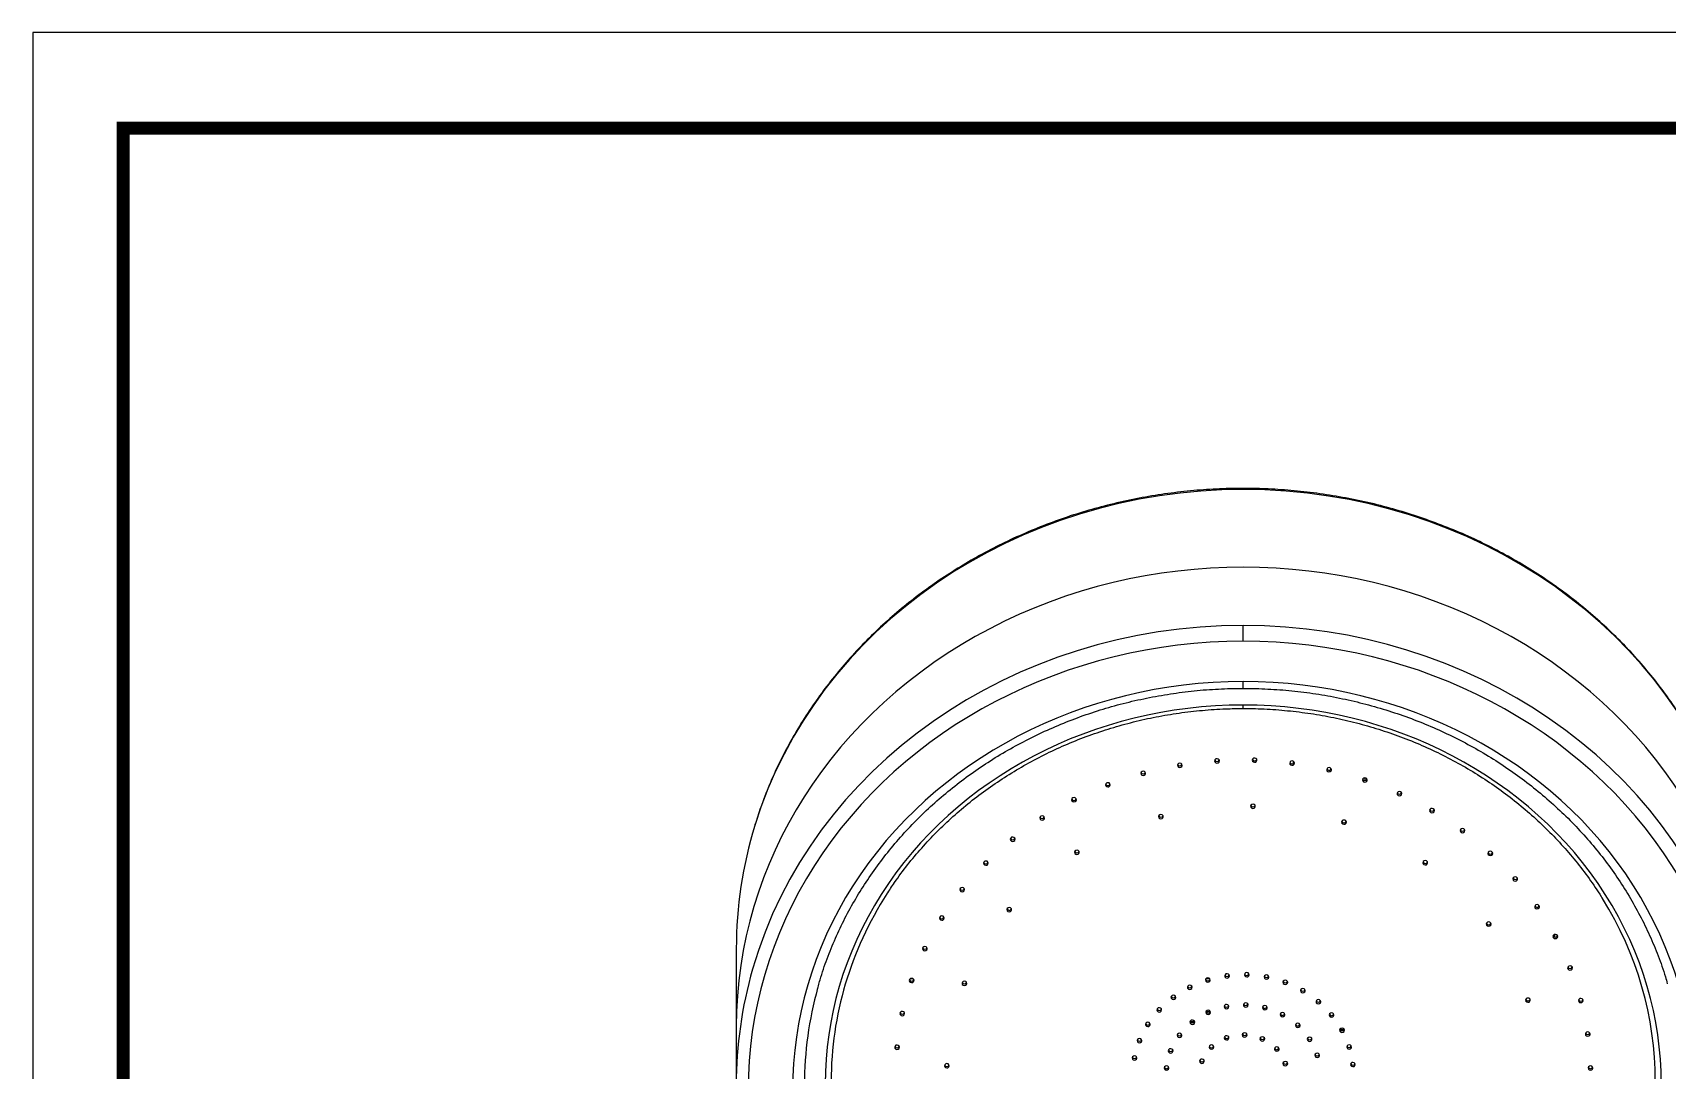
# Model space of a CAD drawing. Extents: x 0 to 474, y 0 to 347.
# Drawn here: x 0 to 137.8, y 259.7 to 347.3 of the extents above; entities that cross this region are included whole.
import ezdxf

# ---------------------------------------------------------------- set-up
doc = ezdxf.new("R2010")
doc.units = 0
doc.header["$LTSCALE"] = 10
doc.header["$MEASUREMENT"] = 0
doc.layers.get('0').update_dxf_attribs({"linetype": 'CONTINUOUS'})

msp = doc.modelspace()

# ---------------------------------------------------------------- linework, layer by layer
at = {"lineweight": -3, "ltscale": 0.4}
for p, q in [((102.08, 308.8), (102.08, 308.71)), ((102.08, 295.9), (102.08, 297.23)), ((102.08, 291.93), (102.08, 292.5)), ((102.08, 290.23), (102.08, 290.52)), ((96.93, 285.43), (96.93, 285.45)), ((100.07, 285.81), (100.07, 285.82)), ((103.24, 285.87), (103.24, 285.88)), ((106.33, 285.6), (106.33, 285.77)), ((106.4, 285.62), (106.4, 285.63)), ((93.84, 284.76), (93.84, 284.77)), ((109.52, 285.06), (109.52, 285.07)), ((112.33, 284.38), (112.33, 284.15)), ((112.54, 284.2), (112.54, 284.21)), ((90.63, 283.74), (90.69, 283.74)), ((90.86, 283.78), (90.86, 283.79)), ((115.45, 283.04), (115.45, 283.06)), ((88.01, 282.52), (88.01, 282.53)), ((103.1, 281.97), (103.1, 281.98)), ((118.2, 281.61), (118.2, 281.63)), ((85.32, 280.99), (85.32, 281)), ((95.34, 281.09), (95.34, 281.11)), ((110.78, 280.63), (110.78, 280.64)), ((120.77, 279.92), (120.77, 279.94)), ((82.84, 279.2), (82.84, 279.21)), ((80.58, 277.18), (80.58, 277.19)), ((88.26, 278.09), (88.26, 278.1)), ((117.63, 277.21), (117.63, 277.22)), ((123.12, 277.99), (123.12, 278)), ((125.22, 275.84), (125.22, 275.85)), ((78.58, 274.95), (78.58, 274.96)), ((82.55, 273.24), (82.55, 273.25)), ((127.06, 273.49), (127.06, 273.51)), ((76.86, 272.53), (76.86, 272.55)), ((122.98, 272.03), (122.98, 272.04)), ((128.23, 271.08), (128.33, 271.08)), ((128.33, 271.16), (128.33, 270.95)), ((128.6, 270.98), (128.6, 270.99)), ((59.33, 269.96), (59.33, 263.41)), ((75.43, 269.97), (75.43, 269.98)), ((74.24, 267.42), (74, 267.42)), ((99.26, 267.42), (98.93, 267.42)), ((100.92, 267.66), (100.92, 267.68)), ((102.58, 267.75), (102.58, 267.76)), ((104.24, 267.57), (104.24, 267.58)), ((129.84, 268.33), (129.84, 268.35)), ((74.32, 267.27), (74.32, 267.28)), ((78.77, 267.04), (78.77, 267.05)), ((97.77, 266.7), (97.77, 266.71)), ((99.3, 267.31), (99.3, 267.32)), ((105.83, 267.12), (105.83, 267.13)), ((107.31, 266.41), (107.31, 266.43)), ((95.2, 264.8), (95.2, 264.81)), ((96.39, 265.85), (96.39, 265.87)), ((100.87, 265.08), (100.87, 265.09)), ((102.49, 265.21), (102.49, 265.23)), ((104.1, 264.98), (104.1, 264.99)), ((108.62, 265.49), (108.62, 265.5)), ((126.29, 265.61), (126.29, 265.62)), ((130.75, 265.58), (130.75, 265.59)), ((59.33, 263.41), (59.33, 258.49)), ((73.53, 264.49), (73.53, 264.5)), ((94.24, 263.56), (94.24, 263.58)), ((97.96, 263.8), (97.61, 263.8)), ((97.99, 263.75), (97.99, 263.76)), ((99.32, 264.64), (98.95, 264.64)), ((99.33, 264.58), (99.33, 264.59)), ((105.59, 264.39), (105.59, 264.4)), ((106.88, 263.48), (106.88, 263.5)), ((109.73, 264.36), (109.73, 264.37)), ((93.53, 262.19), (93.53, 262.21)), ((96.91, 262.65), (96.91, 262.66)), ((100.88, 262.43), (100.88, 262.44)), ((102.4, 262.68), (102.4, 262.69)), ((103.89, 262.34), (103.89, 262.35)), ((107.88, 262.32), (107.88, 262.33)), ((110.33, 263.04), (110.33, 263.24)), ((110.33, 263.15), (110.58, 263.15)), ((110.52, 263.06), (110.33, 263.06)), ((110.58, 263.15), (110.58, 263.11)), ((110.61, 263.07), (110.61, 263.08)), ((131.33, 262.75), (131.33, 262.77)), ((73.09, 261.64), (73.09, 261.65)), ((93.11, 260.73), (93.11, 260.75)), ((96.16, 261.33), (96.16, 261.34)), ((99.61, 261.65), (99.61, 261.66)), ((105.11, 261.49), (105.11, 261.5)), ((108.52, 260.96), (108.52, 260.97)), ((111.21, 261.66), (111.21, 261.68)), ((77.29, 260.08), (77.29, 260.09)), ((95.81, 259.89), (95.81, 259.9)), ((98.8, 260.47), (98.8, 260.48)), ((105.83, 260.26), (105.83, 260.27)), ((111.53, 260.18), (111.53, 260.19)), ((131.57, 259.89), (131.57, 259.9))]:
    msp.add_line(p, q, dxfattribs=at)
at = {"ltscale": 0.5}
msp.add_lwpolyline([(0, 0), (473.93, 0), (473.93, 347.26), (0, 347.26)], close=True, dxfattribs=at)
at = {"color": 5, "linetype": 'ByBlock', "lineweight": 200, "const_width": 1.09}
msp.add_lwpolyline([(7.62, 14.87), (466.26, 14.87), (466.26, 339.19), (7.62, 339.19)], close=True, dxfattribs=at)
at = {"lineweight": -3, "ltscale": 0.4}
for centre, major_axis, start_param, end_param in [((102.08, 269.96), (42.75, 0), 1.570796, 2.869845), ((102.08, 269.96), (42.75, 0), 0.250935, 1.570796), ((102.08, 263.41), (42.75, 0), 0, 3.141593), ((102.08, 263.41), (42.75, 0), 0, 3.141593), ((102.08, 258.49), (-42.75, 0), 4.712389, 6.029109), ((102.08, 258.49), (-42.75, 0), 3.412899, 4.712389), ((102.08, 258.06), (41.75, 0), 1.570796, 4.712389), ((102.08, 258.06), (41.75, 0), 4.712389, 7.853982), ((102.08, 258.06), (-38, 0), 4.712389, 7.853982), ((102.08, 258.06), (-38, 0), 1.570796, 4.712389), ((102.08, 258.57), (-35.25, 0), 4.712389, 7.853982), ((102.08, 258.57), (-35.25, 0), 1.570796, 4.712389), ((96.73, 285.44), (-0.2, 0), 6.250116, 9.391709), ((96.73, 285.44), (-0.2, 0), 3.108523, 6.250116), ((96.73, 285.57), (-0.2, 0), 0.357321, 2.784299), ((99.87, 285.81), (-0.2, 0), 3.108523, 6.250116), ((99.87, 285.81), (-0.2, 0), 6.250116, 9.391709), ((99.87, 285.94), (-0.2, 0), 0.357321, 2.784299), ((103.04, 285.87), (-0.2, 0), 3.108523, 6.250116), ((103.04, 285.87), (-0.2, 0), 6.250116, 9.391709), ((103.04, 286), (-0.2, 0), 0.357321, 2.784299), ((106.2, 285.62), (-0.2, 0), 3.108523, 6.250116), ((106.2, 285.62), (-0.2, 0), 6.250116, 9.391709), ((106.2, 285.75), (-0.2, 0), 0.357321, 2.784299), ((90.66, 283.79), (-0.2, 0), 3.108523, 6.250116), ((93.64, 284.76), (-0.2, 0), 3.108523, 6.250116), ((93.64, 284.76), (-0.2, 0), 6.250116, 9.391709), ((93.64, 284.89), (-0.2, 0), 0.357321, 2.784299), ((109.32, 285.06), (-0.2, 0), 6.250116, 9.391709), ((109.32, 285.06), (-0.2, 0), 3.108523, 6.250116), ((109.32, 285.19), (-0.2, 0), 0.357321, 2.784299), ((112.34, 284.2), (-0.2, 0), 3.108523, 6.250116), ((112.34, 284.2), (-0.2, 0), 6.250116, 9.391709), ((112.34, 284.33), (-0.2, 0), 0.357321, 2.784299), ((87.81, 282.53), (-0.2, 0), 3.108523, 6.250116), ((87.81, 282.65), (-0.2, 0), 0.357321, 2.784299), ((90.66, 283.79), (-0.2, 0), 6.250116, 9.391709), ((90.66, 283.91), (-0.2, 0), 0.357321, 2.784299), ((115.25, 283.05), (-0.2, 0), 3.108523, 6.250116), ((115.25, 283.05), (-0.2, 0), 6.250116, 9.391709), ((115.25, 283.18), (-0.2, 0), 0.357321, 2.784299), ((87.81, 282.53), (-0.2, 0), 6.250116, 9.391709), ((95.14, 281.1), (-0.2, 0), 3.108523, 6.250116), ((102.9, 281.98), (-0.2, 0), 3.108523, 6.250116), ((102.9, 281.98), (-0.2, 0), 6.250116, 9.391709), ((102.9, 282.1), (-0.2, 0), 0.357321, 2.784299), ((118, 281.62), (-0.2, 0), 3.108523, 6.250116), ((118, 281.62), (-0.2, 0), 6.250116, 9.391709), ((118, 281.75), (-0.2, 0), 0.357321, 2.784299), ((102.08, 269.96), (42.75, 0), 2.869845, 3.141593), ((85.12, 280.99), (-0.2, 0), 6.250116, 9.391709), ((85.12, 280.99), (-0.2, 0), 3.108523, 6.250116), ((85.12, 281.12), (-0.2, 0), 0.357321, 2.784299), ((95.14, 281.1), (-0.2, 0), 6.250116, 9.391709), ((95.14, 281.23), (-0.2, 0), 0.357321, 2.784299), ((110.58, 280.64), (-0.2, 0), 3.108523, 6.250116), ((110.58, 280.64), (-0.2, 0), 6.250116, 9.391709), ((110.58, 280.76), (-0.2, 0), 0.357321, 2.784299), ((120.57, 279.93), (-0.2, 0), 3.108523, 6.250116), ((120.57, 279.93), (-0.2, 0), 6.250116, 9.391709), ((120.57, 280.06), (-0.2, 0), 0.357321, 2.784299), ((82.64, 279.2), (-0.2, 0), 3.108523, 6.250116), ((82.64, 279.2), (-0.2, 0), 6.250116, 9.391709), ((82.64, 279.33), (-0.2, 0), 0.357321, 2.784299), ((80.38, 277.18), (-0.2, 0), 3.108523, 6.250116), ((80.38, 277.18), (-0.2, 0), 6.250116, 9.391709), ((80.38, 277.31), (-0.2, 0), 0.357321, 2.784299), ((88.06, 278.09), (-0.2, 0), 3.108523, 6.250116), ((88.06, 278.09), (-0.2, 0), 6.250116, 9.391709), ((88.06, 278.22), (-0.2, 0), 0.357321, 2.784299), ((117.43, 277.21), (-0.2, 0), 3.108523, 6.250116), ((117.43, 277.21), (-0.2, 0), 6.250116, 9.391709), ((117.43, 277.34), (-0.2, 0), 0.357321, 2.784299), ((122.92, 278), (-0.2, 0), 3.108523, 6.250116), ((122.92, 278), (-0.2, 0), 6.250116, 9.391709), ((122.92, 278.12), (-0.2, 0), 0.357321, 2.784299), ((125.02, 275.84), (-0.2, 0), 3.108523, 6.250116), ((125.02, 275.84), (-0.2, 0), 6.250116, 9.391709), ((125.02, 275.97), (-0.2, 0), 0.357321, 2.784299), ((102.08, 258.78), (34.75, 0), 2.61518, 3.141593), ((78.38, 274.95), (-0.2, 0), 3.108523, 6.250116), ((78.38, 274.95), (-0.2, 0), 6.250116, 9.391709), ((78.38, 275.08), (-0.2, 0), 0.357321, 2.784299), ((82.35, 273.25), (-0.2, 0), 6.250116, 9.391709), ((82.35, 273.25), (-0.2, 0), 3.108523, 6.250116), ((82.35, 273.38), (-0.2, 0), 0.357321, 2.784299), ((126.86, 273.5), (-0.2, 0), 3.108523, 6.250116), ((126.86, 273.5), (-0.2, 0), 6.250116, 9.391709), ((126.86, 273.63), (-0.2, 0), 0.357321, 2.784299), ((102.08, 258.78), (34.75, 0), 0, 0.511613), ((76.66, 272.54), (-0.2, 0), 6.250116, 9.391709), ((76.66, 272.54), (-0.2, 0), 3.108523, 6.250116), ((76.66, 272.67), (-0.2, 0), 0.357321, 2.784299), ((122.78, 272.04), (-0.2, 0), 6.250116, 9.391709), ((122.78, 272.04), (-0.2, 0), 3.108523, 6.250116), ((122.78, 272.16), (-0.2, 0), 0.357321, 2.784299), ((128.4, 270.99), (-0.2, 0), 3.108523, 6.250116), ((128.4, 270.99), (-0.2, 0), 6.250116, 9.391709), ((128.4, 271.11), (-0.2, 0), 0.357321, 2.784299), ((75.23, 269.97), (-0.2, 0), 3.108523, 6.250116), ((75.23, 269.97), (-0.2, 0), 6.250116, 9.391709), ((75.23, 270.1), (-0.2, 0), 0.357321, 2.784299), ((102.08, 258.49), (-42.75, 0), 6.029109, 6.283185), ((74.12, 267.28), (-0.2, 0), 3.108523, 6.250116), ((99.1, 267.32), (-0.2, 0), 3.108523, 6.250116), ((100.72, 267.67), (-0.2, 0), 6.250116, 9.391709), ((100.72, 267.67), (-0.2, 0), 3.108523, 6.250116), ((100.72, 267.8), (-0.2, 0), 0.357321, 2.784299), ((102.38, 267.76), (-0.2, 0), 3.108523, 6.250116), ((102.38, 267.76), (-0.2, 0), 6.250116, 9.391709), ((102.38, 267.88), (-0.2, 0), 0.357321, 2.784299), ((104.04, 267.57), (-0.2, 0), 6.250116, 9.391709), ((104.04, 267.57), (-0.2, 0), 3.108523, 6.250116), ((104.04, 267.7), (-0.2, 0), 0.357321, 2.784299), ((129.64, 268.34), (-0.2, 0), 6.250116, 9.391709), ((129.64, 268.34), (-0.2, 0), 3.108523, 6.250116), ((129.64, 268.47), (-0.2, 0), 0.357321, 2.784299), ((102.08, 258.49), (37, 0), 2.896107, 3.141593), ((74.12, 267.28), (-0.2, 0), 6.250116, 9.391709), ((74.12, 267.41), (-0.2, 0), 0.357321, 2.784299), ((78.57, 267.04), (-0.2, 0), 6.250116, 9.391709), ((78.57, 267.04), (-0.2, 0), 3.108523, 6.250116), ((78.57, 267.17), (-0.2, 0), 0.357321, 2.784299), ((96.19, 265.86), (-0.2, 0), 3.108523, 6.250116), ((97.57, 266.71), (-0.2, 0), 3.108523, 6.250116), ((97.57, 266.71), (-0.2, 0), 6.250116, 9.391709), ((97.57, 266.83), (-0.2, 0), 0.357321, 2.784299), ((99.1, 267.32), (-0.2, 0), 6.250116, 9.391709), ((99.1, 267.44), (-0.2, 0), 0.357321, 2.784299), ((105.63, 267.12), (-0.2, 0), 3.108523, 6.250116), ((105.63, 267.12), (-0.2, 0), 6.250116, 9.391709), ((105.63, 267.25), (-0.2, 0), 0.357321, 2.784299), ((107.11, 266.42), (-0.2, 0), 6.250116, 9.391709), ((107.11, 266.42), (-0.2, 0), 3.108523, 6.250116), ((107.11, 266.55), (-0.2, 0), 0.357321, 2.784299), ((73.33, 264.49), (-0.2, 0), 3.108523, 6.250116), ((95, 264.8), (-0.2, 0), 3.108523, 6.250116), ((95, 264.8), (-0.2, 0), 6.250116, 9.391709), ((95, 264.93), (-0.2, 0), 0.357321, 2.784299), ((96.19, 265.86), (-0.2, 0), 6.250116, 9.391709), ((96.19, 265.99), (-0.2, 0), 0.357321, 2.784299), ((99.13, 264.59), (-0.2, 0), 3.108523, 6.250116), ((100.67, 265.08), (-0.2, 0), 3.108523, 6.250116), ((100.67, 265.08), (-0.2, 0), 6.250116, 9.391709), ((100.67, 265.21), (-0.2, 0), 0.357321, 2.784299), ((102.29, 265.22), (-0.2, 0), 3.108523, 6.250116), ((102.29, 265.22), (-0.2, 0), 6.250116, 9.391709), ((102.29, 265.35), (-0.2, 0), 0.357321, 2.784299), ((103.9, 264.99), (-0.2, 0), 3.108523, 6.250116), ((103.9, 264.99), (-0.2, 0), 6.250116, 9.391709), ((103.9, 265.11), (-0.2, 0), 0.357321, 2.784299), ((108.42, 265.49), (-0.2, 0), 3.108523, 6.250116), ((108.42, 265.49), (-0.2, 0), 6.250116, 9.391709), ((108.42, 265.62), (-0.2, 0), 0.357321, 2.784299), ((126.09, 265.62), (-0.2, 0), 3.108523, 6.250116), ((126.09, 265.62), (-0.2, 0), 6.250116, 9.391709), ((126.09, 265.74), (-0.2, 0), 0.357321, 2.784299), ((130.55, 265.59), (-0.2, 0), 3.108523, 6.250116), ((130.55, 265.59), (-0.2, 0), 6.250116, 9.391709), ((130.55, 265.71), (-0.2, 0), 0.357321, 2.784299), ((102.08, 263.41), (42.75, 0), 3.141593, 3.143213), ((73.33, 264.49), (-0.2, 0), 6.250116, 9.391709), ((73.33, 264.62), (-0.2, 0), 0.357321, 2.784299), ((94.04, 263.57), (-0.2, 0), 6.250116, 9.391709), ((94.04, 263.57), (-0.2, 0), 3.108523, 6.250116), ((94.04, 263.7), (-0.2, 0), 0.357321, 2.784299), ((97.79, 263.76), (-0.2, 0), 6.250116, 9.391709), ((97.79, 263.76), (-0.2, 0), 3.108523, 6.250116), ((97.79, 263.88), (-0.2, 0), 0.357321, 2.784299), ((99.13, 264.59), (-0.2, 0), 6.250116, 9.391709), ((99.13, 264.71), (-0.2, 0), 0.357321, 2.784299), ((105.39, 264.4), (-0.2, 0), 3.108523, 6.250116), ((105.39, 264.4), (-0.2, 0), 6.250116, 9.391709), ((105.39, 264.52), (-0.2, 0), 0.357321, 2.784299), ((106.68, 263.49), (-0.2, 0), 3.108523, 6.250116), ((106.68, 263.49), (-0.2, 0), 6.250116, 9.391709), ((106.68, 263.62), (-0.2, 0), 0.357321, 2.784299), ((109.53, 264.37), (-0.2, 0), 3.108523, 6.250116), ((109.53, 264.37), (-0.2, 0), 6.250116, 9.391709), ((109.53, 264.49), (-0.2, 0), 0.357321, 2.784299), ((93.33, 262.2), (-0.2, 0), 3.108523, 6.250116), ((93.33, 262.2), (-0.2, 0), 6.250116, 9.391709), ((93.33, 262.33), (-0.2, 0), 0.357321, 2.784299), ((96.71, 262.65), (-0.2, 0), 6.250116, 9.391709), ((96.71, 262.65), (-0.2, 0), 3.108523, 6.250116), ((96.71, 262.78), (-0.2, 0), 0.357321, 2.784299), ((100.68, 262.44), (-0.2, 0), 3.108523, 6.250116), ((100.68, 262.44), (-0.2, 0), 6.250116, 9.391709), ((100.68, 262.57), (-0.2, 0), 0.357321, 2.784299), ((102.2, 262.68), (-0.2, 0), 3.108523, 6.250116), ((102.2, 262.68), (-0.2, 0), 6.250116, 9.391709), ((102.2, 262.81), (-0.2, 0), 0.357321, 2.784299), ((103.69, 262.35), (-0.2, 0), 3.108523, 6.250116), ((103.69, 262.35), (-0.2, 0), 6.250116, 9.391709), ((103.69, 262.48), (-0.2, 0), 0.357321, 2.784299), ((107.68, 262.32), (-0.2, 0), 6.250116, 9.391709), ((107.68, 262.32), (-0.2, 0), 3.108523, 6.250116), ((107.68, 262.45), (-0.2, 0), 0.357321, 2.784299), ((110.41, 263.08), (-0.2, 0), 6.250116, 9.391709), ((110.41, 263.08), (-0.2, 0), 3.108523, 6.250116), ((110.41, 263.21), (-0.2, 0), 0.357321, 2.784299), ((131.13, 262.76), (-0.2, 0), 3.108523, 6.250116), ((131.13, 262.76), (-0.2, 0), 6.250116, 9.391709), ((131.13, 262.89), (-0.2, 0), 0.357321, 2.784299), ((72.89, 261.65), (-0.2, 0), 6.250116, 9.391709), ((72.89, 261.65), (-0.2, 0), 3.108523, 6.250116), ((72.89, 261.77), (-0.2, 0), 0.357321, 2.784299), ((92.91, 260.74), (-0.2, 0), 6.250116, 9.391709), ((92.91, 260.74), (-0.2, 0), 3.108523, 6.250116), ((92.91, 260.87), (-0.2, 0), 0.357321, 2.784299), ((95.96, 261.34), (-0.2, 0), 3.108523, 6.250116), ((95.96, 261.34), (-0.2, 0), 6.250116, 9.391709), ((95.96, 261.46), (-0.2, 0), 0.357321, 2.784299), ((98.6, 260.47), (-0.2, 0), 3.108523, 6.250116), ((98.6, 260.6), (-0.2, 0), 0.357321, 2.784299), ((99.41, 261.66), (-0.2, 0), 3.108523, 6.250116), ((99.41, 261.66), (-0.2, 0), 6.250116, 9.391709), ((99.41, 261.78), (-0.2, 0), 0.357321, 2.784299), ((104.91, 261.49), (-0.2, 0), 6.250116, 9.391709), ((104.91, 261.49), (-0.2, 0), 3.108523, 6.250116), ((104.91, 261.62), (-0.2, 0), 0.357321, 2.784299), ((108.32, 260.97), (-0.2, 0), 3.108523, 6.250116), ((108.32, 260.97), (-0.2, 0), 6.250116, 9.391709), ((108.32, 261.09), (-0.2, 0), 0.357321, 2.784299), ((111.01, 261.67), (-0.2, 0), 3.108523, 6.250116), ((111.01, 261.67), (-0.2, 0), 6.250116, 9.391709), ((111.01, 261.8), (-0.2, 0), 0.357321, 2.784299), ((77.09, 260.08), (-0.2, 0), 3.108523, 6.250116), ((77.09, 260.08), (-0.2, 0), 6.250116, 9.391709), ((77.09, 260.21), (-0.2, 0), 0.357321, 2.784299), ((95.61, 259.9), (-0.2, 0), 6.250116, 9.391709), ((95.61, 259.9), (-0.2, 0), 3.108523, 6.250116), ((95.61, 260.02), (-0.2, 0), 0.357321, 2.784299), ((98.6, 260.47), (-0.2, 0), 6.250116, 9.391709), ((105.63, 260.26), (-0.2, 0), 3.108523, 6.250116), ((105.63, 260.26), (-0.2, 0), 6.250116, 9.391709), ((105.63, 260.39), (-0.2, 0), 0.357321, 2.784299), ((111.33, 260.19), (-0.2, 0), 6.250116, 9.391709), ((111.33, 260.19), (-0.2, 0), 3.108523, 6.250116), ((111.33, 260.31), (-0.2, 0), 0.357321, 2.784299), ((131.37, 259.89), (-0.2, 0), 3.108523, 6.250116), ((131.37, 259.89), (-0.2, 0), 6.250116, 9.391709), ((131.37, 260.02), (-0.2, 0), 0.357321, 2.784299)]:
    msp.add_ellipse(centre, major_axis=major_axis, ratio=0.906308, start_param=start_param, end_param=end_param, dxfattribs=at)
for points, knots in [([(102.08, 308.8), (101.69, 308.8), (100.57, 308.79), (98.72, 308.7), (96.54, 308.49), (94.37, 308.18), (92.22, 307.77), (90.1, 307.26), (88.01, 306.66), (85.96, 305.95), (83.95, 305.15), (81.98, 304.26), (80.07, 303.28), (78.22, 302.21), (76.43, 301.06), (74.71, 299.82), (73.06, 298.51), (71.49, 297.12), (69.99, 295.66), (68.59, 294.13), (67.27, 292.54), (66.04, 290.88), (64.9, 289.18), (63.87, 287.42), (62.93, 285.62), (62.1, 283.77), (61.42, 282.04), (61.06, 280.91), (60.91, 280.41)], [0, 0, 0, 0, 0.020992, 0.060539, 0.100089, 0.139639, 0.179189, 0.218738, 0.258286, 0.297832, 0.337377, 0.37692, 0.41646, 0.455997, 0.49553, 0.535059, 0.574583, 0.614102, 0.653615, 0.693122, 0.732622, 0.772115, 0.8116, 0.851078, 0.890547, 0.930009, 0.969463, 1, 1, 1, 1]), ([(143.48, 279.63), (143.48, 279.63), (143.31, 280.28), (142.89, 281.56), (142.19, 283.45), (141.37, 285.3), (140.46, 287.11), (139.44, 288.87), (138.32, 290.59), (137.11, 292.25), (135.81, 293.85), (134.42, 295.39), (132.94, 296.86), (131.38, 298.26), (129.75, 299.59), (128.04, 300.84), (126.26, 302.01), (124.42, 303.09), (122.52, 304.09), (120.57, 305), (118.57, 305.81), (116.52, 306.53), (114.44, 307.16), (112.32, 307.69), (110.18, 308.11), (108.01, 308.44), (105.83, 308.67), (103.85, 308.78), (102.6, 308.8), (102.08, 308.8)], [0, 0, 0, 0, 0.000252, 0.039058, 0.077869, 0.116686, 0.155508, 0.194338, 0.233175, 0.272019, 0.31087, 0.349728, 0.388594, 0.427466, 0.466345, 0.50523, 0.54412, 0.583016, 0.621916, 0.66082, 0.699728, 0.73864, 0.777554, 0.816471, 0.855389, 0.89431, 0.933232, 0.972155, 1, 1, 1, 1]), ([(66.19, 266.59), (66.28, 266.92), (66.53, 267.84), (67.06, 269.33), (67.77, 271.06), (68.59, 272.75), (69.51, 274.39), (70.53, 275.99), (71.64, 277.53), (72.85, 279.02), (74.14, 280.44), (75.52, 281.8), (76.98, 283.08), (78.52, 284.29), (80.13, 285.43), (81.8, 286.48), (83.53, 287.44), (85.33, 288.32), (87.17, 289.11), (89.06, 289.81), (90.98, 290.41), (92.94, 290.91), (94.93, 291.31), (96.94, 291.62), (98.97, 291.83), (100.68, 291.91), (101.72, 291.93), (102.08, 291.93)], [0, 0, 0, 0, 0.022837, 0.064462, 0.106079, 0.147688, 0.189286, 0.230875, 0.272453, 0.314021, 0.355578, 0.397126, 0.438665, 0.480196, 0.521718, 0.563234, 0.604743, 0.646246, 0.687744, 0.729238, 0.770727, 0.812214, 0.853698, 0.895179, 0.936659, 0.978137, 1, 1, 1, 1]), ([(102.08, 291.93), (102.43, 291.93), (103.46, 291.91), (105.17, 291.83), (107.2, 291.62), (109.21, 291.32), (111.19, 290.91), (113.15, 290.41), (115.08, 289.81), (116.97, 289.12), (118.81, 288.33), (120.6, 287.45), (122.34, 286.49), (124.01, 285.44), (125.62, 284.3), (127.15, 283.1), (128.61, 281.81), (129.99, 280.46), (131.29, 279.03), (132.5, 277.55), (133.61, 276.01), (134.63, 274.41), (135.55, 272.77), (136.37, 271.09), (137.08, 269.36), (137.57, 268), (137.79, 267.21), (137.84, 267.01)], [0, 0, 0, 0, 0.021822, 0.063708, 0.105599, 0.147489, 0.189379, 0.231271, 0.273164, 0.315058, 0.356955, 0.398855, 0.440759, 0.482667, 0.524581, 0.5665, 0.608427, 0.65036, 0.692303, 0.734254, 0.776216, 0.818188, 0.860171, 0.902164, 0.944169, 0.986184, 1, 1, 1, 1]), ([(72.03, 274.56), (72.24, 274.89), (72.79, 275.73), (73.76, 277.04), (74.95, 278.46), (76.23, 279.83), (77.59, 281.12), (79.04, 282.35), (80.55, 283.49), (82.14, 284.56), (83.79, 285.54), (85.5, 286.44), (87.26, 287.25), (89.07, 287.96), (90.92, 288.58), (92.81, 289.11), (94.73, 289.54), (96.67, 289.86), (98.63, 290.09), (100.44, 290.21), (101.59, 290.23), (102.08, 290.23)], [0, 0, 0, 0, 0.034841, 0.089277, 0.143706, 0.198128, 0.252544, 0.306952, 0.361355, 0.415753, 0.470145, 0.524534, 0.578918, 0.633299, 0.687676, 0.742052, 0.796425, 0.850796, 0.905166, 0.959535, 1, 1, 1, 1]), ([(102.08, 290.23), (102.42, 290.23), (103.42, 290.22), (105.08, 290.13), (107.04, 289.92), (108.99, 289.62), (110.92, 289.21), (112.81, 288.71), (114.67, 288.11), (116.49, 287.41), (118.27, 286.63), (119.99, 285.75), (121.65, 284.79), (123.25, 283.74), (124.78, 282.61), (126.24, 281.4), (127.62, 280.12), (128.92, 278.78), (130.13, 277.36), (131.25, 275.89), (132, 274.82), (132.34, 274.22), (132.38, 274.16)], [0, 0, 0, 0, 0.028052, 0.081654, 0.135261, 0.188869, 0.242476, 0.296084, 0.349693, 0.403304, 0.456916, 0.510531, 0.564148, 0.617768, 0.671392, 0.725021, 0.778655, 0.832294, 0.885939, 0.939591, 0.99325, 1, 1, 1, 1])]:
    msp.add_open_spline(points, degree=3, knots=knots, dxfattribs=at)

doc.saveas('drawing.dxf')
